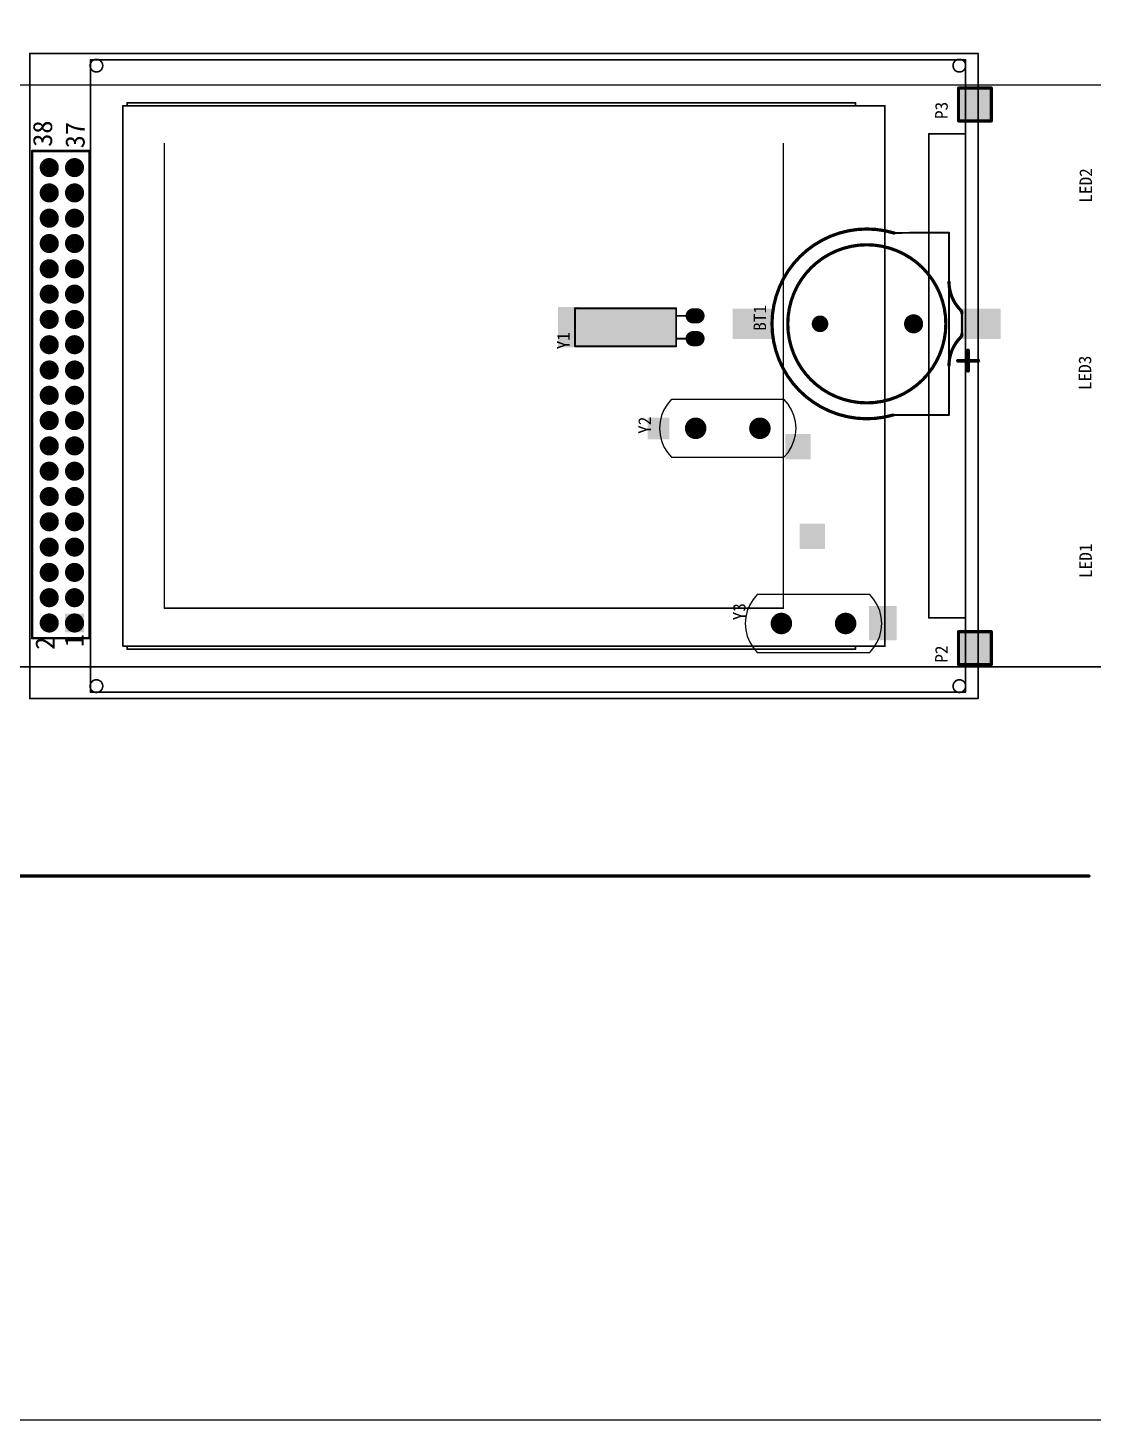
# Model space of a CAD drawing. Header units: millimetres. Extents: x 2043 to 2402, y 736 to 931.
# Drawn here: x 2101.9 to 2186.1, y 735.7 to 845.7 of the extents above; entities that cross this region are included whole.
import ezdxf

# ---------------------------------------------------------------- set-up
doc = ezdxf.new("R2010")
doc.units = ezdxf.units.MM
for name, color, linetype in [('BottomSolder', 6, 'Continuous'), ('TopOverlay', 2, 'Continuous'), ('TopPaste', 8, 'Continuous'), ('TopSolder', 216, 'Continuous')]:
    doc.layers.add(name, color=color, linetype=linetype)
doc.styles.get("Standard").update_dxf_attribs({"font": '', "height": 0.8})
doc.styles.get('Standard').set_extended_font_data('SimHei')

# ---------------------------------------------------------------- blocks, each defined once
blk = doc.blocks.new('____1_1')
at = {"layer": 'BottomSolder'}
blk.add_solid([(-1.21, -1.21), (1.19, -1.21), (-1.21, 1.19), (1.19, 1.19)], dxfattribs=at)
at = {"layer": 'TopOverlay', "const_width": 0.254}
for points in [[(-1.31, 1.29), (1.29, 1.29)], [(-1.31, -1.31), (-1.31, 1.29)], [(1.29, -1.31), (1.29, 1.29)], [(-1.31, -1.31), (1.29, -1.31)]]:
    blk.add_lwpolyline(points, dxfattribs=at)
at = {"layer": 'TopOverlay', "const_width": 0.127}
for points in [[(-1.37, 1.29, 1), (-1.25, 1.29, 1)], [(-1.37, 1.29, 1), (-1.25, 1.29, 1)], [(1.23, 1.29, 1), (1.35, 1.29, 1)], [(1.23, 1.29, 1), (1.35, 1.29, 1)], [(-1.37, -1.31, 1), (-1.25, -1.31, 1)], [(-1.37, -1.31, 1), (-1.25, -1.31, 1)], [(1.23, -1.31, 1), (1.35, -1.31, 1)], [(1.23, -1.31, 1), (1.35, -1.31, 1)]]:
    blk.add_lwpolyline(points, format="xyb", close=True, dxfattribs=at)
at = {"layer": 'TopSolder'}
blk.add_solid([(-1.21, -1.21), (1.19, -1.21), (-1.21, 1.19), (1.19, 1.19)], dxfattribs=at)
blk = doc.blocks.new('____1_2')
at = {"layer": 'BottomSolder'}
blk.add_solid([(-1.21, -1.21), (1.19, -1.21), (-1.21, 1.19), (1.19, 1.19)], dxfattribs=at)
at = {"layer": 'TopOverlay', "const_width": 0.254}
for points in [[(-1.31, 1.29), (1.29, 1.29)], [(-1.31, -1.31), (-1.31, 1.29)], [(1.29, -1.31), (1.29, 1.29)], [(-1.31, -1.31), (1.29, -1.31)]]:
    blk.add_lwpolyline(points, dxfattribs=at)
at = {"layer": 'TopOverlay', "const_width": 0.127}
for points in [[(-1.37, 1.29, 1), (-1.25, 1.29, 1)], [(-1.37, 1.29, 1), (-1.25, 1.29, 1)], [(1.23, 1.29, 1), (1.35, 1.29, 1)], [(1.23, 1.29, 1), (1.35, 1.29, 1)], [(-1.37, -1.31, 1), (-1.25, -1.31, 1)], [(-1.37, -1.31, 1), (-1.25, -1.31, 1)], [(1.23, -1.31, 1), (1.35, -1.31, 1)], [(1.23, -1.31, 1), (1.35, -1.31, 1)]]:
    blk.add_lwpolyline(points, format="xyb", close=True, dxfattribs=at)
at = {"layer": 'TopSolder'}
blk.add_solid([(-1.21, -1.21), (1.19, -1.21), (-1.21, 1.19), (1.19, 1.19)], dxfattribs=at)
blk = doc.blocks.new('H______19_2_2_0_3')
at = {"layer": 'BottomSolder', "const_width": 0.752}
for points in [[(-18.38, 1, 1), (-17.62, 1, 1)], [(-16.38, 1, 1), (-15.62, 1, 1)], [(-14.38, 1, 1), (-13.62, 1, 1)], [(-12.38, 1, 1), (-11.62, 1, 1)], [(-10.38, 1, 1), (-9.62, 1, 1)], [(-8.38, 1, 1), (-7.62, 1, 1)], [(-6.38, 1, 1), (-5.62, 1, 1)], [(-4.38, 1, 1), (-3.62, 1, 1)], [(-2.38, 1, 1), (-1.62, 1, 1)], [(-0.38, 1, 1), (0.38, 1, 1)], [(1.62, 1, 1), (2.38, 1, 1)], [(3.62, 1, 1), (4.38, 1, 1)], [(5.62, 1, 1), (6.38, 1, 1)], [(7.62, 1, 1), (8.38, 1, 1)], [(9.62, 1, 1), (10.38, 1, 1)], [(11.62, 1, 1), (12.38, 1, 1)], [(13.62, 1, 1), (14.38, 1, 1)], [(15.62, 1, 1), (16.38, 1, 1)], [(17.62, 1, 1), (18.38, 1, 1)], [(-18.38, -1, 1), (-17.62, -1, 1)], [(-16.38, -1, 1), (-15.62, -1, 1)], [(-14.38, -1, 1), (-13.62, -1, 1)], [(-12.38, -1, 1), (-11.62, -1, 1)], [(-10.38, -1, 1), (-9.62, -1, 1)], [(-8.38, -1, 1), (-7.62, -1, 1)], [(-6.38, -1, 1), (-5.62, -1, 1)], [(-4.38, -1, 1), (-3.62, -1, 1)], [(-2.38, -1, 1), (-1.62, -1, 1)], [(-0.38, -1, 1), (0.38, -1, 1)], [(1.62, -1, 1), (2.38, -1, 1)], [(3.62, -1, 1), (4.38, -1, 1)], [(5.62, -1, 1), (6.38, -1, 1)], [(7.62, -1, 1), (8.38, -1, 1)], [(9.62, -1, 1), (10.38, -1, 1)], [(11.62, -1, 1), (12.38, -1, 1)], [(13.62, -1, 1), (14.38, -1, 1)], [(15.62, -1, 1), (16.38, -1, 1)], [(17.62, -1, 1), (18.38, -1, 1)]]:
    blk.add_lwpolyline(points, format="xyb", close=True, dxfattribs=at)
at = {"layer": 'BottomSolder'}
blk.add_solid([(-17.25, -1.75), (-17.25, -0.25), (-18.75, -1.75), (-18.75, -0.25)], dxfattribs=at)
at = {"layer": 'TopOverlay', "const_width": 0.2}
for points in [[(-19.2, 2.35), (19.32, 2.35)], [(-19.2, -2.2), (-19.2, 2.35)], [(19.32, -2.2), (19.32, 2.35)], [(-19.2, -2.2), (19.32, -2.2)]]:
    blk.add_lwpolyline(points, dxfattribs=at)
at = {"layer": 'TopOverlay', "const_width": 0.1}
for points in [[(-19.25, 2.35, 1), (-19.15, 2.35, 1)], [(-19.25, 2.35, 1), (-19.15, 2.35, 1)], [(19.27, 2.35, 1), (19.37, 2.35, 1)], [(19.27, 2.35, 1), (19.37, 2.35, 1)], [(-19.25, -2.2, 1), (-19.15, -2.2, 1)], [(-19.25, -2.2, 1), (-19.15, -2.2, 1)], [(19.27, -2.2, 1), (19.37, -2.2, 1)], [(19.27, -2.2, 1), (19.37, -2.2, 1)]]:
    blk.add_lwpolyline(points, format="xyb", close=True, dxfattribs=at)
at = {"layer": 'TopSolder', "const_width": 0.752}
for points in [[(-18.38, 1, 1), (-17.62, 1, 1)], [(-16.38, 1, 1), (-15.62, 1, 1)], [(-14.38, 1, 1), (-13.62, 1, 1)], [(-12.38, 1, 1), (-11.62, 1, 1)], [(-10.38, 1, 1), (-9.62, 1, 1)], [(-8.38, 1, 1), (-7.62, 1, 1)], [(-6.38, 1, 1), (-5.62, 1, 1)], [(-4.38, 1, 1), (-3.62, 1, 1)], [(-2.38, 1, 1), (-1.62, 1, 1)], [(-0.38, 1, 1), (0.38, 1, 1)], [(1.62, 1, 1), (2.38, 1, 1)], [(3.62, 1, 1), (4.38, 1, 1)], [(5.62, 1, 1), (6.38, 1, 1)], [(7.62, 1, 1), (8.38, 1, 1)], [(9.62, 1, 1), (10.38, 1, 1)], [(11.62, 1, 1), (12.38, 1, 1)], [(13.62, 1, 1), (14.38, 1, 1)], [(15.62, 1, 1), (16.38, 1, 1)], [(17.62, 1, 1), (18.38, 1, 1)], [(-18.38, -1, 1), (-17.62, -1, 1)], [(-16.38, -1, 1), (-15.62, -1, 1)], [(-14.38, -1, 1), (-13.62, -1, 1)], [(-12.38, -1, 1), (-11.62, -1, 1)], [(-10.38, -1, 1), (-9.62, -1, 1)], [(-8.38, -1, 1), (-7.62, -1, 1)], [(-6.38, -1, 1), (-5.62, -1, 1)], [(-4.38, -1, 1), (-3.62, -1, 1)], [(-2.38, -1, 1), (-1.62, -1, 1)], [(-0.38, -1, 1), (0.38, -1, 1)], [(1.62, -1, 1), (2.38, -1, 1)], [(3.62, -1, 1), (4.38, -1, 1)], [(5.62, -1, 1), (6.38, -1, 1)], [(7.62, -1, 1), (8.38, -1, 1)], [(9.62, -1, 1), (10.38, -1, 1)], [(11.62, -1, 1), (12.38, -1, 1)], [(13.62, -1, 1), (14.38, -1, 1)], [(15.62, -1, 1), (16.38, -1, 1)], [(17.62, -1, 1), (18.38, -1, 1)]]:
    blk.add_lwpolyline(points, format="xyb", close=True, dxfattribs=at)
at = {"layer": 'TopSolder'}
blk.add_solid([(-17.25, -1.75), (-17.25, -0.25), (-18.75, -1.75), (-18.75, -0.25)], dxfattribs=at)
at = {"layer": 'TopOverlay'}
for s, height, p in [('38', 1.524, (19.65, 0.77)), ('2', 1.52, (-20.12, 0.58)), ('1', 1.52, (-19.9, -1.73)), ('37', 1.524, (19.53, -1.8))]:
    blk.add_text(s, height=height, dxfattribs=at).set_placement(p)
blk = doc.blocks.new('CR1220_4_7')
at = {"layer": 'BottomSolder'}
for points, const_width in [([(-4.08, 0, 1), (-3.32, 0, 1)], 0.752), ([(3.37, 0, 1), (4.03, 0, 1)], 0.652)]:
    blk.add_lwpolyline(points, format="xyb", close=True, dxfattribs=dict(at, const_width=const_width))
at = {"layer": 'TopOverlay'}
for points, const_width in [([(-6.5, 7.2), (-6.5, 3.28)], 0.15), ([(-6.5, 7.2), (-3.5, 7.2)], 0.15), ([(-6.5, 7.2), (-6.5, -7.2)], 0.15), ([(-2.08, 7.21), (-3.5, 7.2)], 0.15), ([(-8, 3.71), (-8, 2.11)], 0.3), ([(-8.81, 2.92), (-7.21, 2.92)], 0.3), ([(-7.52, 0.82), (-7.52, -0.99)], 0.15), ([(-7.52, -0.25), (-7.52, -0.85)], 0.15), ([(-7.52, -0.99), (-7.42, -1.09)], 0.15), ([(-6.5, -3.3), (-6.5, -7.2)], 0.15), ([(-6.5, -7.2), (-3.5, -7.2)], 0.15), ([(-2.15, -7.18), (-3.5, -7.2)], 0.15)]:
    blk.add_lwpolyline(points, dxfattribs=dict(at, const_width=const_width))
for points, const_width in [([(-6.54, 7.2, 1), (-6.46, 7.2, 1)], 0.075), ([(-6.54, 7.2, 1), (-6.46, 7.2, 1)], 0.075), ([(-6.54, 7.2, 1), (-6.46, 7.2, 1)], 0.075), ([(-3.54, 7.2, 1), (-3.46, 7.2, 1)], 0.075), ([(-3.54, 7.2, 1), (-3.46, 7.2, 1)], 0.075), ([(-2.14, 7.21, 1), (-2.02, 7.21, 1)], 0.127), ([(-2.12, 7.21, 1), (-2.04, 7.21, 1)], 0.075), ([(6.25, 0, 1), (-6.25, 0, 1)], 0.254), ([(-8.08, 3.71, 1), (-7.93, 3.71, 1)], 0.15), ([(-6.56, 3.28, 1), (-6.44, 3.28, 1)], 0.127), ([(-6.54, 3.28, 1), (-6.46, 3.28, 1)], 0.075), ([(-8.89, 2.92, 1), (-8.74, 2.92, 1)], 0.15), ([(-8.08, 2.11, 1), (-7.93, 2.11, 1)], 0.15), ([(-7.29, 2.92, 1), (-7.14, 2.92, 1)], 0.15), ([(-7.48, 1.07, 1), (-7.35, 1.07, 1)], 0.127), ([(-7.48, 1.07, 1), (-7.35, 1.07, 1)], 0.127), ([(-7.58, 0.82, 1), (-7.45, 0.82, 1)], 0.127), ([(-7.56, 0.82, 1), (-7.48, 0.82, 1)], 0.075), ([(-6.31, 0, 1), (-6.19, 0, 1)], 0.127), ([(6.19, 0, 1), (6.31, 0, 1)], 0.127), ([(-7.58, -0.85, 1), (-7.45, -0.85, 1)], 0.127), ([(-7.56, -0.25, 1), (-7.48, -0.25, 1)], 0.075), ([(-7.56, -0.85, 1), (-7.48, -0.85, 1)], 0.075), ([(-7.56, -0.99, 1), (-7.48, -0.99, 1)], 0.075), ([(-7.56, -0.99, 1), (-7.48, -0.99, 1)], 0.075), ([(-7.48, -1.09, 1), (-7.35, -1.09, 1)], 0.127), ([(-7.48, -1.09, 1), (-7.35, -1.09, 1)], 0.127), ([(-7.45, -1.09, 1), (-7.38, -1.09, 1)], 0.075), ([(-6.56, -3.3, 1), (-6.44, -3.3, 1)], 0.127), ([(-6.54, -3.3, 1), (-6.46, -3.3, 1)], 0.075), ([(-6.54, -7.2, 1), (-6.46, -7.2, 1)], 0.075), ([(-6.54, -7.2, 1), (-6.46, -7.2, 1)], 0.075), ([(-6.54, -7.2, 1), (-6.46, -7.2, 1)], 0.075), ([(-3.54, -7.2, 1), (-3.46, -7.2, 1)], 0.075), ([(-3.54, -7.2, 1), (-3.46, -7.2, 1)], 0.075), ([(-2.22, -7.18, 1), (-2.09, -7.18, 1)], 0.127), ([(-2.19, -7.18, 1), (-2.12, -7.18, 1)], 0.075)]:
    blk.add_lwpolyline(points, format="xyb", close=True, dxfattribs=dict(at, const_width=const_width))
at = {"layer": 'TopOverlay', "const_width": 0.254}
for points in [[(-2.08, 7.21, -1.336728), (-2.16, -7.18)], [(-6.5, 3.28, -0.198912), (-7.42, 1.07)], [(-7.52, 0.82, -0.198912), (-7.42, 1.07)], [(-7.42, -1.09, -0.198912), (-7.52, -0.85)], [(-7.42, -1.09, -0.198912), (-6.5, -3.3)]]:
    blk.add_lwpolyline(points, format="xyb", dxfattribs=at)
at = {"layer": 'TopPaste'}
for points in [[(-10.5, -1.1), (-7.5, -1.1), (-10.5, 1.1), (-7.5, 1.1)], [(7.5, -1.1), (10.5, -1.1), (7.5, 1.1), (10.5, 1.1)]]:
    blk.add_solid(points, dxfattribs=at)
at = {"layer": 'TopSolder'}
for points, const_width in [([(-4.08, 0, 1), (-3.32, 0, 1)], 0.752), ([(3.37, 0, 1), (4.03, 0, 1)], 0.652)]:
    blk.add_lwpolyline(points, format="xyb", close=True, dxfattribs=dict(at, const_width=const_width))
for points in [[(-10.6, -1.2), (-7.4, -1.2), (-10.6, 1.2), (-7.4, 1.2)], [(7.4, -1.2), (10.6, -1.2), (7.4, 1.2), (10.6, 1.2)]]:
    blk.add_solid(points, dxfattribs=at)
blk = doc.blocks.new('CAY_Y_17')
at = {"layer": 'BottomSolder', "const_width": 1.2}
for points in [[(-0.9, 0.15), (-0.9, -0.15)], [(0.9, 0.15), (0.9, -0.15)]]:
    blk.add_lwpolyline(points, dxfattribs=at)
at = {"layer": 'BottomSolder', "const_width": 0.602}
for points in [[(-1.2, 0.15, 1), (-0.6, 0.15, 1)], [(-1.2, -0.15, 1), (-0.6, -0.15, 1)], [(0.6, 0.15, 1), (1.2, 0.15, 1)], [(0.6, -0.15, 1), (1.2, -0.15, 1)]]:
    blk.add_lwpolyline(points, format="xyb", close=True, dxfattribs=at)
at = {"layer": 'TopOverlay', "const_width": 0.15}
for points in [[(-1.5, 9.5), (1.5, 9.5)], [(-1.5, 1.5), (-1.5, 9.5)], [(1.5, 1.5), (1.5, 9.5)], [(-1.5, 1.5), (1.5, 1.5)], [(-0.9, 0), (-0.9, 1.5)], [(0.9, 0), (0.9, 1.5)]]:
    blk.add_lwpolyline(points, dxfattribs=at)
at = {"layer": 'TopOverlay', "const_width": 0.075}
for points in [[(-1.54, 9.5, 1), (-1.46, 9.5, 1)], [(-1.54, 9.5, 1), (-1.46, 9.5, 1)], [(1.46, 9.5, 1), (1.54, 9.5, 1)], [(1.46, 9.5, 1), (1.54, 9.5, 1)], [(-1.54, 1.5, 1), (-1.46, 1.5, 1)], [(-1.54, 1.5, 1), (-1.46, 1.5, 1)], [(-0.94, 1.5, 1), (-0.86, 1.5, 1)], [(0.86, 1.5, 1), (0.94, 1.5, 1)], [(1.46, 1.5, 1), (1.54, 1.5, 1)], [(1.46, 1.5, 1), (1.54, 1.5, 1)], [(-0.94, 0, 1), (-0.86, 0, 1)], [(0.86, 0, 1), (0.94, 0, 1)]]:
    blk.add_lwpolyline(points, format="xyb", close=True, dxfattribs=at)
at = {"layer": 'TopOverlay'}
blk.add_solid([(-1.5, 1.5), (1.5, 1.5), (-1.5, 9.5), (1.5, 9.5)], dxfattribs=at)
at = {"layer": 'TopPaste'}
blk.add_solid([(-1.5, 9.25), (1.5, 9.25), (-1.5, 10.75), (1.5, 10.75)], dxfattribs=at)
at = {"layer": 'TopSolder', "const_width": 1.2}
for points in [[(-0.9, 0.15), (-0.9, -0.15)], [(0.9, 0.15), (0.9, -0.15)]]:
    blk.add_lwpolyline(points, dxfattribs=at)
at = {"layer": 'TopSolder', "const_width": 0.602}
for points in [[(-1.2, 0.15, 1), (-0.6, 0.15, 1)], [(-1.2, -0.15, 1), (-0.6, -0.15, 1)], [(0.6, 0.15, 1), (1.2, 0.15, 1)], [(0.6, -0.15, 1), (1.2, -0.15, 1)]]:
    blk.add_lwpolyline(points, format="xyb", close=True, dxfattribs=at)
at = {"layer": 'TopSolder'}
blk.add_solid([(-1.6, 9.15), (1.6, 9.15), (-1.6, 10.85), (1.6, 10.85)], dxfattribs=at)
blk = doc.blocks.new('CAY_____________18')
at = {"layer": 'BottomSolder', "const_width": 0.852}
for points in [[(-2.9, -0.06, 1), (-2.05, -0.06, 1)], [(2.18, -0.06, 1), (3.03, -0.06, 1)]]:
    blk.add_lwpolyline(points, format="xyb", close=True, dxfattribs=at)
at = {"layer": 'TopOverlay'}
for p, q in [((-4.38, 2.23), (-4.71, 1.84)), ((4.5, 2.22), (-4.38, 2.23)), ((4.51, 2.23), (4.5, 2.22)), ((4.84, 1.84), (4.51, 2.23)), ((-4.97, 1.41), (-5.17, 0.94)), ((-4.71, 1.84), (-4.97, 1.41)), ((5.11, 1.41), (4.84, 1.84)), ((5.3, 0.94), (5.11, 1.41)), ((-5.29, 0.45), (-5.33, -0.06)), ((-5.17, 0.94), (-5.29, 0.45)), ((5.42, 0.45), (5.3, 0.94)), ((5.46, -0.06), (5.42, 0.45)), ((-5.33, -0.06), (-5.29, -0.57)), ((-5.29, -0.57), (-5.17, -1.06)), ((-5.17, -1.06), (-4.97, -1.53)), ((5.11, -1.53), (5.3, -1.06)), ((5.3, -1.06), (5.42, -0.57)), ((5.42, -0.57), (5.46, -0.06)), ((-4.97, -1.53), (-4.71, -1.97)), ((-4.71, -1.97), (-4.38, -2.36)), ((4.51, -2.36), (4.84, -1.97)), ((4.84, -1.97), (5.11, -1.53)), ((-4.38, -2.36), (-4.37, -2.35)), ((-4.37, -2.35), (4.5, -2.35)), ((4.5, -2.35), (4.51, -2.36))]:
    blk.add_line(p, q, dxfattribs=at)
at = {"layer": 'TopPaste'}
blk.add_solid([(4.8, -0.79), (6.3, -0.79), (4.8, 0.71), (6.3, 0.71)], dxfattribs=at)
at = {"layer": 'TopSolder', "const_width": 0.852}
for points in [[(-2.9, -0.06, 1), (-2.05, -0.06, 1)], [(2.18, -0.06, 1), (3.03, -0.06, 1)]]:
    blk.add_lwpolyline(points, format="xyb", close=True, dxfattribs=at)
at = {"layer": 'TopSolder'}
blk.add_solid([(4.7, -0.89), (6.4, -0.89), (4.7, 0.81), (6.4, 0.81)], dxfattribs=at)
blk = doc.blocks.new('CAY_____________19')
at = {"layer": 'BottomSolder', "const_width": 0.852}
for points in [[(-2.9, -0.06, 1), (-2.05, -0.06, 1)], [(2.18, -0.06, 1), (3.03, -0.06, 1)]]:
    blk.add_lwpolyline(points, format="xyb", close=True, dxfattribs=at)
at = {"layer": 'TopOverlay'}
for p, q in [((-4.38, 2.23), (-4.71, 1.84)), ((4.5, 2.22), (-4.38, 2.23)), ((4.51, 2.23), (4.5, 2.22)), ((4.84, 1.84), (4.51, 2.23)), ((-4.97, 1.41), (-5.17, 0.94)), ((-4.71, 1.84), (-4.97, 1.41)), ((5.11, 1.41), (4.84, 1.84)), ((5.3, 0.94), (5.11, 1.41)), ((-5.29, 0.45), (-5.33, -0.06)), ((-5.17, 0.94), (-5.29, 0.45)), ((5.42, 0.45), (5.3, 0.94)), ((5.46, -0.06), (5.42, 0.45)), ((-5.33, -0.06), (-5.29, -0.57)), ((-5.29, -0.57), (-5.17, -1.06)), ((-5.17, -1.06), (-4.97, -1.53)), ((5.11, -1.53), (5.3, -1.06)), ((5.3, -1.06), (5.42, -0.57)), ((5.42, -0.57), (5.46, -0.06)), ((-4.97, -1.53), (-4.71, -1.97)), ((-4.71, -1.97), (-4.38, -2.36)), ((4.51, -2.36), (4.84, -1.97)), ((4.84, -1.97), (5.11, -1.53)), ((-4.38, -2.36), (-4.37, -2.35)), ((-4.37, -2.35), (4.5, -2.35)), ((4.5, -2.35), (4.51, -2.36))]:
    blk.add_line(p, q, dxfattribs=at)
at = {"layer": 'TopPaste'}
blk.add_solid([(4.55, -1.29), (6.55, -1.29), (4.55, 1.21), (6.55, 1.21)], dxfattribs=at)
at = {"layer": 'TopSolder', "const_width": 0.852}
for points in [[(-2.9, -0.06, 1), (-2.05, -0.06, 1)], [(2.18, -0.06, 1), (3.03, -0.06, 1)]]:
    blk.add_lwpolyline(points, format="xyb", close=True, dxfattribs=at)
at = {"layer": 'TopSolder'}
blk.add_solid([(4.45, -1.39), (6.65, -1.39), (4.45, 1.31), (6.65, 1.31)], dxfattribs=at)

msp = doc.modelspace()

# ---------------------------------------------------------------- linework, layer by layer
at = {"linetype": 'Continuous'}
msp.add_lwpolyline([(2042.6, 930.92), (2401.65, 930.87), (2401.65, 735.65), (2042.6, 735.65)], close=True, dxfattribs=at)
at = {"color": 7}
for points, const_width in [([(2102.02, 792.7), (2102.02, 843.7)], 0.128), ([(2177.02, 843.7), (2102.02, 843.7)], 0.128), ([(2102.02, 792.7), (2102.02, 843.7)], 0.128), ([(2177.02, 843.7), (2102.02, 843.7)], 0.128), ([(2106.82, 793.2), (2106.82, 843.2)], 0.128), ([(2176.02, 843.2), (2106.82, 843.2)], 0.128), ([(2176.02, 793.2), (2176.02, 843.2)], 0.128), ([(2177.02, 813.2), (2177.02, 843.7)], 0.128), ([(2177.02, 803.4), (2177.02, 843.7)], 0.128), ([(2298.82, 841.2), (2083.82, 841.2)], 0.128), ([(2167.32, 839.8), (2109.72, 839.8)], 0.128), ([(2109.72, 839.56), (2109.72, 839.8)], 0.128), ([(2167.32, 839.56), (2167.32, 839.8)], 0.128), ([(2169.65, 839.56), (2109.39, 839.56)], 0.128), ([(2109.39, 796.84), (2109.39, 839.56)], 0.128), ([(2169.65, 839.56), (2109.39, 839.56)], 0.128), ([(2109.39, 796.84), (2109.39, 839.56)], 0.128), ([(2169.65, 796.84), (2169.65, 839.56)], 0.128), ([(2169.65, 796.84), (2169.65, 839.56)], 0.128), ([(2112.66, 799.84), (2112.66, 836.56)], 0.128), ([(2112.66, 799.84), (2112.66, 836.56)], 0.128), ([(2161.62, 799.84), (2161.62, 836.56)], 0.128), ([(2161.62, 799.84), (2161.62, 836.56)], 0.128), ([(2176.02, 837.33), (2173.12, 837.33)], 0.128), ([(2173.12, 799.08), (2173.12, 837.33)], 0.128), ([(2177.02, 792.7), (2177.02, 806.2)], 0.128), ([(2177.02, 792.7), (2177.02, 806.2)], 0.128), ([(2161.62, 799.84), (2112.66, 799.84)], 0.128), ([(2161.62, 799.84), (2112.66, 799.84)], 0.128), ([(2176.02, 799.08), (2173.12, 799.08)], 0.128), ([(2169.65, 796.84), (2109.39, 796.84)], 0.128), ([(2169.65, 796.84), (2109.39, 796.84)], 0.128), ([(2109.72, 796.6), (2109.72, 796.84)], 0.128), ([(2167.32, 796.6), (2167.32, 796.84)], 0.128), ([(2167.32, 796.6), (2109.72, 796.6)], 0.128), ([(2298.82, 795.2), (2083.82, 795.2)], 0.128), ([(2177.02, 792.7), (2102.02, 792.7)], 0.128), ([(2177.02, 792.7), (2102.02, 792.7)], 0.128), ([(2176.02, 793.2), (2106.82, 793.2)], 0.128), ([(2185.79, 778.67), (2084.03, 778.67)], 0.254)]:
    msp.add_lwpolyline(points, dxfattribs=dict(at, const_width=const_width))
for points, const_width in [([(2102.02, 843.67, 1), (2102.02, 843.73, 1)], 0.0638), ([(2102.02, 843.67, 1), (2102.02, 843.73, 1)], 0.0638), ([(2102.02, 843.67, 1), (2102.02, 843.73, 1)], 0.0638), ([(2102.02, 843.67, 1), (2102.02, 843.73, 1)], 0.0638), ([(2107.29, 843.23, 1), (2107.29, 842.23, 1)], 0.128), ([(2106.82, 843.17, 1), (2106.82, 843.23, 1)], 0.0638), ([(2106.82, 843.17, 1), (2106.82, 843.23, 1)], 0.0638), ([(2107.15, 843.18, 1), (2107.15, 843.24, 1)], 0.0638), ([(2107.29, 843.2, 1), (2107.29, 843.26, 1)], 0.0638), ([(2107.43, 843.18, 1), (2107.43, 843.24, 1)], 0.0638), ([(2175.54, 843.23, 1), (2175.54, 842.23, 1)], 0.128), ([(2175.4, 843.18, 1), (2175.4, 843.24, 1)], 0.0638), ([(2175.54, 843.2, 1), (2175.54, 843.26, 1)], 0.0638), ([(2175.68, 843.18, 1), (2175.68, 843.24, 1)], 0.0638), ([(2176.02, 843.17, 1), (2176.02, 843.23, 1)], 0.0638), ([(2176.02, 843.17, 1), (2176.02, 843.23, 1)], 0.0638), ([(2177.02, 843.67, 1), (2177.02, 843.73, 1)], 0.0638), ([(2177.02, 843.67, 1), (2177.02, 843.73, 1)], 0.0638), ([(2177.02, 843.67, 1), (2177.02, 843.73, 1)], 0.0638), ([(2177.02, 843.67, 1), (2177.02, 843.73, 1)], 0.0638), ([(2106.81, 842.84, 1), (2106.81, 842.9, 1)], 0.0638), ([(2106.81, 842.55, 1), (2106.81, 842.62, 1)], 0.0638), ([(2107.29, 842.2, 1), (2107.29, 842.26, 1)], 0.0638), ([(2175.54, 842.2, 1), (2175.54, 842.26, 1)], 0.0638), ([(2176.02, 842.84, 1), (2176.02, 842.9, 1)], 0.0638), ([(2176.02, 842.55, 1), (2176.02, 842.62, 1)], 0.0638), ([(2109.72, 839.77, 1), (2109.72, 839.83, 1)], 0.0638), ([(2109.72, 839.77, 1), (2109.72, 839.83, 1)], 0.0638), ([(2167.32, 839.77, 1), (2167.32, 839.83, 1)], 0.0638), ([(2167.32, 839.77, 1), (2167.32, 839.83, 1)], 0.0638), ([(2109.39, 839.53, 1), (2109.39, 839.59, 1)], 0.0638), ([(2109.39, 839.53, 1), (2109.39, 839.59, 1)], 0.0638), ([(2109.39, 839.53, 1), (2109.39, 839.59, 1)], 0.0638), ([(2109.39, 839.53, 1), (2109.39, 839.59, 1)], 0.0638), ([(2109.72, 839.53, 1), (2109.72, 839.59, 1)], 0.0638), ([(2167.32, 839.53, 1), (2167.32, 839.59, 1)], 0.0638), ([(2169.65, 839.53, 1), (2169.65, 839.59, 1)], 0.0638), ([(2169.65, 839.53, 1), (2169.65, 839.59, 1)], 0.0638), ([(2169.65, 839.53, 1), (2169.65, 839.59, 1)], 0.0638), ([(2169.65, 839.53, 1), (2169.65, 839.59, 1)], 0.0638), ([(2112.66, 836.53, 1), (2112.66, 836.59, 1)], 0.0638), ([(2112.66, 836.53, 1), (2112.66, 836.59, 1)], 0.0638), ([(2161.62, 836.53, 1), (2161.62, 836.59, 1)], 0.0638), ([(2161.62, 836.53, 1), (2161.62, 836.59, 1)], 0.0638), ([(2173.12, 837.3, 1), (2173.12, 837.36, 1)], 0.0638), ([(2173.12, 837.3, 1), (2173.12, 837.36, 1)], 0.0638), ([(2176.02, 837.3, 1), (2176.02, 837.36, 1)], 0.0638), ([(2177.02, 813.17, 1), (2177.02, 813.23, 1)], 0.0638), ([(2177.02, 806.17, 1), (2177.02, 806.23, 1)], 0.0638), ([(2177.02, 806.17, 1), (2177.02, 806.23, 1)], 0.0638), ([(2177.02, 803.37, 1), (2177.02, 803.44, 1)], 0.0638), ([(2112.66, 799.81, 1), (2112.66, 799.87, 1)], 0.0638), ([(2112.66, 799.81, 1), (2112.66, 799.87, 1)], 0.0638), ([(2112.66, 799.81, 1), (2112.66, 799.87, 1)], 0.0638), ([(2112.66, 799.81, 1), (2112.66, 799.87, 1)], 0.0638), ([(2161.62, 799.81, 1), (2161.62, 799.87, 1)], 0.0638), ([(2161.62, 799.81, 1), (2161.62, 799.87, 1)], 0.0638), ([(2161.62, 799.81, 1), (2161.62, 799.87, 1)], 0.0638), ([(2161.62, 799.81, 1), (2161.62, 799.87, 1)], 0.0638), ([(2173.12, 799.05, 1), (2173.12, 799.11, 1)], 0.0638), ([(2173.12, 799.05, 1), (2173.12, 799.11, 1)], 0.0638), ([(2176.02, 799.05, 1), (2176.02, 799.11, 1)], 0.0638), ([(2109.39, 796.81, 1), (2109.39, 796.87, 1)], 0.0638), ([(2109.39, 796.81, 1), (2109.39, 796.87, 1)], 0.0638), ([(2109.39, 796.81, 1), (2109.39, 796.87, 1)], 0.0638), ([(2109.39, 796.81, 1), (2109.39, 796.87, 1)], 0.0638), ([(2109.72, 796.81, 1), (2109.72, 796.87, 1)], 0.0638), ([(2167.32, 796.81, 1), (2167.32, 796.87, 1)], 0.0638), ([(2169.65, 796.81, 1), (2169.65, 796.87, 1)], 0.0638), ([(2169.65, 796.81, 1), (2169.65, 796.87, 1)], 0.0638), ([(2169.65, 796.81, 1), (2169.65, 796.87, 1)], 0.0638), ([(2169.65, 796.81, 1), (2169.65, 796.87, 1)], 0.0638), ([(2109.72, 796.57, 1), (2109.72, 796.63, 1)], 0.0638), ([(2109.72, 796.57, 1), (2109.72, 796.63, 1)], 0.0638), ([(2167.32, 796.57, 1), (2167.32, 796.63, 1)], 0.0638), ([(2167.32, 796.57, 1), (2167.32, 796.63, 1)], 0.0638), ([(2107.29, 794.18, 1), (2107.29, 793.18, 1)], 0.128), ([(2106.81, 793.79, 1), (2106.81, 793.85, 1)], 0.0638), ([(2106.81, 793.5, 1), (2106.81, 793.57, 1)], 0.0638), ([(2107.29, 794.15, 1), (2107.29, 794.21, 1)], 0.0638), ([(2175.54, 794.18, 1), (2175.54, 793.18, 1)], 0.128), ([(2175.54, 794.15, 1), (2175.54, 794.21, 1)], 0.0638), ([(2176.02, 793.79, 1), (2176.02, 793.85, 1)], 0.0638), ([(2176.02, 793.5, 1), (2176.02, 793.57, 1)], 0.0638), ([(2102.02, 792.67, 1), (2102.02, 792.73, 1)], 0.0638), ([(2102.02, 792.67, 1), (2102.02, 792.73, 1)], 0.0638), ([(2102.02, 792.67, 1), (2102.02, 792.73, 1)], 0.0638), ([(2102.02, 792.67, 1), (2102.02, 792.73, 1)], 0.0638), ([(2106.82, 793.17, 1), (2106.82, 793.23, 1)], 0.0638), ([(2106.82, 793.17, 1), (2106.82, 793.23, 1)], 0.0638), ([(2107.15, 793.16, 1), (2107.15, 793.23, 1)], 0.0638), ([(2107.29, 793.15, 1), (2107.29, 793.21, 1)], 0.0638), ([(2107.43, 793.16, 1), (2107.43, 793.23, 1)], 0.0638), ([(2175.4, 793.16, 1), (2175.4, 793.23, 1)], 0.0638), ([(2175.54, 793.15, 1), (2175.54, 793.21, 1)], 0.0638), ([(2175.68, 793.16, 1), (2175.68, 793.23, 1)], 0.0638), ([(2176.02, 793.17, 1), (2176.02, 793.23, 1)], 0.0638), ([(2176.02, 793.17, 1), (2176.02, 793.23, 1)], 0.0638), ([(2177.02, 792.67, 1), (2177.02, 792.73, 1)], 0.0638), ([(2177.02, 792.67, 1), (2177.02, 792.73, 1)], 0.0638), ([(2177.02, 792.67, 1), (2177.02, 792.73, 1)], 0.0638), ([(2177.02, 792.67, 1), (2177.02, 792.73, 1)], 0.0638), ([(2185.79, 778.6, 1), (2185.79, 778.73, 1)], 0.127)]:
    msp.add_lwpolyline(points, format="xyb", close=True, dxfattribs=dict(at, const_width=const_width))
at = {"color": 7, "const_width": 0.128}
for points in [[(2107.15, 843.21, -0.138989), (2107.43, 843.21)], [(2175.4, 843.21, -0.138989), (2175.68, 843.21)], [(2106.81, 842.58, -0.146318), (2106.81, 842.87)], [(2176.02, 842.87, -0.146318), (2176.02, 842.58)], [(2106.81, 793.53, -0.146318), (2106.81, 793.82)], [(2176.02, 793.82, -0.146318), (2176.02, 793.53)], [(2107.43, 793.2, -0.138989), (2107.15, 793.2)], [(2175.68, 793.2, -0.138989), (2175.4, 793.2)]]:
    msp.add_lwpolyline(points, format="xyb", dxfattribs=at)
at = {"color": 7}
for points in [[(2163.77, 811.6), (2163.77, 813.6), (2161.77, 811.6), (2161.77, 813.6)], [(2164.92, 804.53), (2164.92, 806.53), (2162.92, 804.53), (2162.92, 806.53)]]:
    msp.add_solid(points, dxfattribs=at)

# ---------------------------------------------------------------- block references
for name, p, rotation in [('____1_1', (2176.76, 839.67), 90), ('H______19_2_2_0_3', (2104.56, 816.67), 90), ('CR1220_4_7', (2168.22, 822.32), 180), ('CAY_Y_17', (2154.64, 822.05), 90), ('CAY_____________18', (2157.29, 814), 180), ('____1_2', (2176.76, 796.69), 90)]:
    msp.add_blockref(name, p, dxfattribs=dict(at, rotation=rotation))
msp.add_blockref('CAY_____________19', (2163.94, 798.69), dxfattribs=at)

# ---------------------------------------------------------------- texts
for s, p in [('P3', (2174.62, 838.51)), ('LED2', (2186.04, 831.9)), ('BT1', (2160.26, 821.77)), ('Y1', (2144.72, 820.31)), ('LED3', (2185.97, 817.08)), ('Y2', (2151.15, 813.62)), ('LED1', (2186.02, 802.23)), ('Y3', (2158.63, 798.88)), ('P2', (2174.62, 795.53))]:
    msp.add_text(s, height=1, rotation=90, dxfattribs=at).set_placement(p)

doc.saveas('drawing.dxf')
